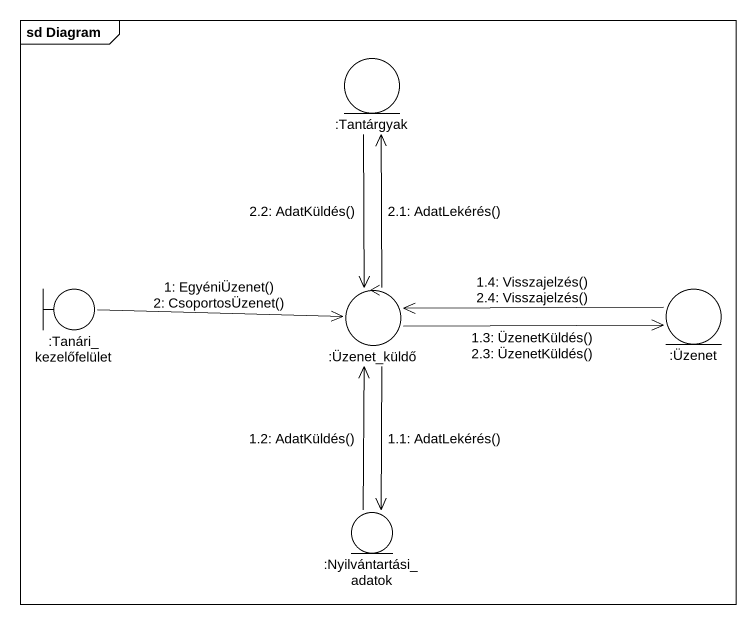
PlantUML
@startuml
mainframe sd Diagram
entity ":Tantárgyak" as Tantárgyak
boundary ":Tanári_kezelőfelület" as Tanári_kezelőfelület
control ":Üzenet_küldő" as Üzenet_küldő
entity ":Üzenet" as Üzenet
entity ":Nyilvántartási_adatok" as Nyilvántartási_adatok
Tanári_kezelőfelület -right-> Üzenet_küldő : 1: EgyéniÜzenet()\n2: CsoportosÜzenet()
Üzenet_küldő --> Nyilvántartási_adatok : 1.1: AdatLekérés()
Nyilvántartási_adatok -up-> Üzenet_küldő : 1.2: AdatKüldés()
Üzenet_küldő -right-> Üzenet : 1.3: ÜzenetKüldés()\n2.3: ÜzenetKüldés()
Üzenet -left-> Üzenet_küldő : 1.4: Visszajelzés()\n2.4: Visszajelzés()
Üzenet_küldő -up-> Tantárgyak : 2.1: AdatLekérés()
Tantárgyak --> Üzenet_küldő : 2.2: AdatKüldés()
@enduml
